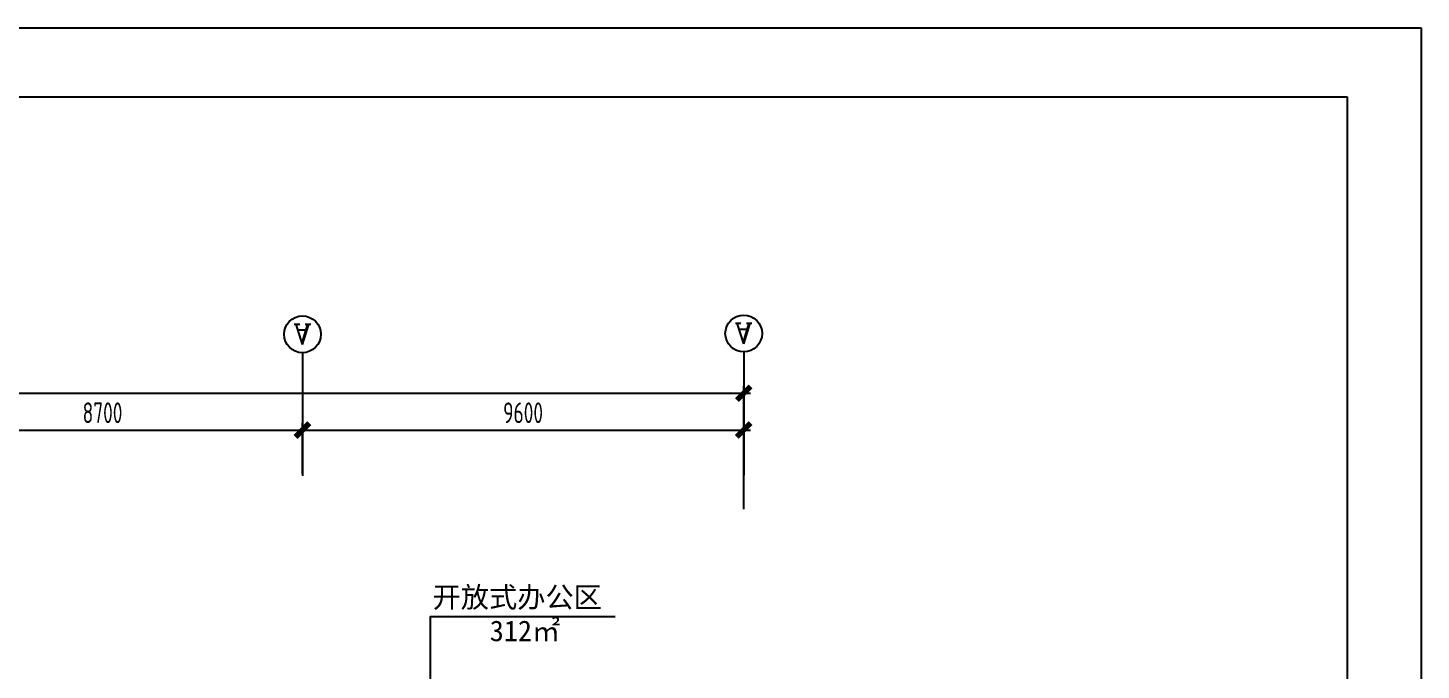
# Model space of a CAD drawing. Header units: inches. Extents: x 10 to 166961, y -47 to 131592.
# Drawn here: x 136649 to 166961, y 45450 to 59418 of the extents above; entities that cross this region are included whole.
import ezdxf
from ezdxf.enums import TextEntityAlignment as Align

# ---------------------------------------------------------------- set-up
doc = ezdxf.new("R2010")
doc.units = ezdxf.units.IN
doc.header["$MEASUREMENT"] = 0
for name, color, linetype in [('6', 6, 'Continuous'), ('AXIS_TEXT', 7, 'Continuous'), ('PUB_DIM', 3, 'Continuous'), ('TK', 3, 'Continuous'), ('z', 2, 'Continuous'), ('尺寸3', 31, 'Continuous')]:
    doc.layers.add(name, color=color, linetype=linetype)
doc.styles.add('COMPLEX', font='COMPLEX')
doc.styles.add('F', font='')
doc.styles.add('GBSTYLE', font='gbxwxt.shx', dxfattribs={"width": 0.8, "bigfont": 'gbhzfs.shx'})
doc.styles.get('F').set_extended_font_data('SimHei')

# ---------------------------------------------------------------- blocks, each defined once
blk = doc.blocks.new('_ArchTick')
at = {"color": 0, "linetype": 'ByBlock', "const_width": 0.4}
blk.add_lwpolyline([(-0.5, -0.5), (0.5, 0.5)], dxfattribs=at)
blk = doc.blocks.new('A$C03CA08DD')
at = {"layer": '6', "color": 6}
for p, q in [((0, 59465), (83429, 59465)), ((83429, 59465), (83429, 0))]:
    blk.add_line(p, q, dxfattribs=at)
at = {"layer": 'TK', "color": 4, "linetype": 'ByBlock', "lineweight": -2}
for p, q in [((4061, 57965), (81817, 57965)), ((81817, 57965), (81817, 1500))]:
    blk.add_line(p, q, dxfattribs=at)

msp = doc.modelspace()

# ---------------------------------------------------------------- linework, layer by layer
for centre in [(142623, 52753), (152223, 52772)]:
    msp.add_circle(centre, 400)
at = {"layer": 'PUB_DIM', "color": 6}
for p, q in [((142623, 52353), (142623, 49672)), ((152223, 52372), (152223, 49692))]:
    msp.add_line(p, q, dxfattribs=at)
at = {"layer": 'PUB_DIM', "transparency": 16777216}
for p, q in [((152223, 48947), (152223, 51622)), ((94473, 51472), (152373, 51472)), ((133773, 50672), (142773, 50672)), ((142473, 50672), (152373, 50672)), ((142623, 49722), (142623, 50822)), ((142623, 49717), (142623, 50822)), ((152223, 49722), (152223, 50822))]:
    msp.add_line(p, q, dxfattribs=at)
at = {"layer": '尺寸3', "color": 252}
msp.add_lwpolyline([(145406, 42367), (145406, 46615), (149424, 46615)], dxfattribs=at)

# ---------------------------------------------------------------- block references
msp.add_blockref('A$C03CA08DD', (83532, -47))
at = {"layer": 'PUB_DIM', "xscale": 300, "yscale": 300, "zscale": 300}
for p in [(152223, 51472), (142623, 50672), (152223, 50672)]:
    msp.add_blockref('_ArchTick', p, dxfattribs=at)
at = {"layer": 'PUB_DIM', "xscale": 300, "yscale": 300, "zscale": 300, "rotation": 180}
msp.add_blockref('_ArchTick', (142623, 50672), dxfattribs=at)

# ---------------------------------------------------------------- texts
at = {"layer": 'AXIS_TEXT', "style": 'COMPLEX', "text_generation_flag": 4, "width": 1.041667}
for p, p2 in [((142423, 52977), (142823, 52977)), ((152023, 52996), (152423, 52996))]:
    msp.add_attdef('A', text='', height=448, dxfattribs=at).set_placement(p, p2, align=Align.FIT)
at = {"layer": 'PUB_DIM', "color": 7, "transparency": 16777216, "char_height": 450, "attachment_point": 5, "style": 'GBSTYLE'}
for s, insert in [('\\A1;8700', (138273, 51047)), ('\\A1;9600', (147423, 51047))]:
    msp.add_mtext(s, dxfattribs=dict(at, insert=insert))
at = {"layer": 'z', "color": 252, "style": 'F'}
for s, p in [('开放式办公区', (145454, 46811)), ('312㎡', (146698, 46079))]:
    msp.add_text(s, height=450, dxfattribs=at).set_placement(p)

doc.saveas('drawing.dxf')
